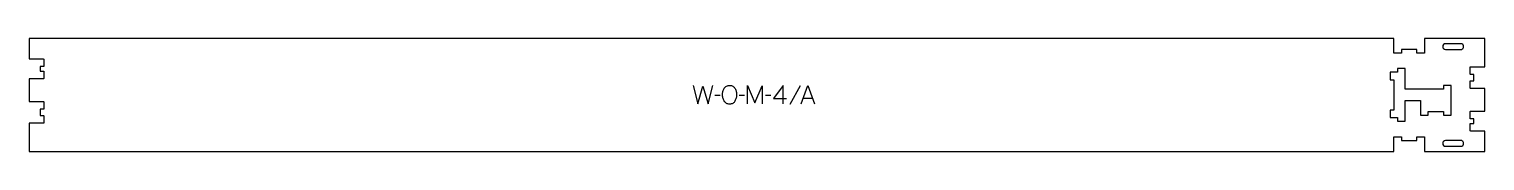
# Model space of a CAD drawing. Extents: x 0 to 2400, y 0 to 186.
import ezdxf

# ---------------------------------------------------------------- set-up
doc = ezdxf.new("R2010")
doc.units = 0
for name, color, linetype in [('1_ANYTOOL_1MMDEEP_LABELS_S', 2, 'CONTINUOUS'), ('3_ANYTOOL_CUTTHROUGH_INSID', 4, 'CONTINUOUS'), ('4_ANYTOOL_CUTTHROUGH_OUTSI', 5, 'CONTINUOUS')]:
    doc.layers.add(name, color=color, linetype=linetype)

msp = doc.modelspace()

# ---------------------------------------------------------------- linework, layer by layer
at = {"layer": '1_ANYTOOL_1MMDEEP_LABELS_S'}
for p, q in [((1270.924879, 107.728571), (1253.739164, 76.957143)), ((1138.924879, 92.085714), (1130.139164, 92)), ((1178.95345, 92.085714), (1170.167736, 92)), ((1222.45345, 92.085714), (1213.667736, 92)), ((1226.739164, 86.857143), (1248.510593, 86.857143)), ((1276.110593, 87.757143), (1291.024879, 87.757143))]:
    msp.add_line(p, q, dxfattribs=at)
for points in [[(1094.567736, 108.2), (1102.282021, 78.2), (1110.724879, 107.3), (1119.210593, 78.2), (1126.710593, 108.2)], [(1184.096307, 78.2), (1184.096307, 108.2), (1196.096307, 79.828571), (1208.096307, 108.071429), (1208.096307, 78.2)], [(1242.724879, 78.2), (1242.767736, 108.242857), (1226.739164, 86.857143)], [(1272.639164, 78.2), (1283.524879, 108.2), (1294.582021, 78.2)]]:
    msp.add_lwpolyline(points, dxfattribs=at)
msp.add_lwpolyline([(1154.996307, 108.542857, -0.064784), (1157.670262, 108.194936, -0.088904), (1160.096307, 107.064286, -0.05419), (1162.018872, 105.372156, -0.051179), (1163.546307, 103.314286, -0.041653), (1164.728507, 100.885513, -0.036749), (1165.517736, 98.3, -0.024892), (1165.975515, 95.680737, -0.030823), (1166.139164, 93.028571, -0.034269), (1165.962644, 90.456075, -0.031918), (1165.448093, 87.928571, -0.031725), (1164.559906, 85.319175, -0.026303), (1163.374879, 82.828571, -0.058719), (1161.851098, 80.666824, -0.077745), (1159.812379, 79.003571, -0.077243), (1157.32539, 78.024734, -0.055252), (1154.65345, 77.728571, -0.054051), (1151.899525, 78.02715, -0.077615), (1149.333807, 79.025, -0.078558), (1147.258734, 80.712073, -0.060481), (1145.717736, 82.914286, -0.02629), (1144.531075, 85.453505, -0.031299), (1143.644521, 88.110714, -0.031469), (1143.129483, 90.69753, -0.033416), (1142.95345, 93.328571, -0.032847), (1143.132128, 96.04552, -0.035049), (1143.676664, 98.7125, -0.03503), (1144.592638, 101.289539, -0.032231), (1145.846307, 103.721429, -0.062518), (1147.468196, 105.788523, -0.074052), (1149.580236, 107.3375, -0.072322), (1152.207089, 108.268391, -0.049083)], format="xyb", close=True, dxfattribs=at)
at = {"layer": '3_ANYTOOL_CUTTHROUGH_INSID'}
for points in [[(2334.75, 177, 0.414214), (2330, 172.25, 0.414214), (2334.75, 167.5), (2360.490349, 167.5, 0.12263), (2362.14544, 167.912125, 0.106401), (2363.459615, 169.019238, 0.09127), (2364.246664, 170.543392, 0.148392), (2364.246664, 173.956608, 0.09127), (2363.459615, 175.480762, 0.106401), (2362.14544, 176.587875, 0.12263), (2360.490349, 177)], [(2334.75, 8.5), (2360.490349, 8.5, 0.12263), (2362.14544, 8.912125, 0.106401), (2363.459615, 10.019238, 0.09127), (2364.246664, 11.543392, 0.148392), (2364.246664, 14.956608, 0.09127), (2363.459615, 16.480762, 0.106401), (2362.14544, 17.587875, 0.12263), (2360.490349, 18), (2334.75, 18, 0.414214), (2330, 13.25, 0.414214)]]:
    msp.add_lwpolyline(points, format="xyb", close=True, dxfattribs=at)
msp.add_lwpolyline([(2331.5, 65.588506), (2331.5, 59.588506), (2344, 59.588506), (2344, 108.088506), (2331.5, 108.088506), (2331.5, 102.088506), (2268, 102.088506), (2268, 136.044253), (2255.5, 136.044253), (2255.5, 130.044253), (2249.75, 130.044253), (2243.5, 130.044253), (2243.5, 117.544253), (2249.5, 117.544253), (2249.5, 68.044253), (2243.5, 68.044253), (2243.5, 55.544253), (2249.75, 55.544253), (2255.5, 55.544253), (2255.5, 49.544253), (2268, 49.544253), (2268, 83.588506), (2293.5, 83.588506), (2293.5, 59.588506), (2306, 59.588506), (2306, 65.588506)], close=True, dxfattribs=at)
at = {"layer": '4_ANYTOOL_CUTTHROUGH_OUTSI'}
msp.add_lwpolyline([(0, 0), (149.75, 0), (449.75, 0), (749.75, 0), (1649.75, 0), (1949.75, 0), (2249.5, 0), (2249.5, 23.75, -0.414214), (2249.75, 24), (2261.75, 24, -0.414214), (2262, 23.75), (2262, 18), (2287.5, 18), (2287.5, 23.75, -0.414214), (2287.75, 24), (2299.75, 24, -0.414214), (2300, 23.75), (2300, 0), (2399.5, 0), (2399.5, 33.5), (2375.75, 33.5, -0.414214), (2375.5, 33.75), (2375.5, 45.75, -0.414214), (2375.75, 46), (2381.5, 46), (2381.5, 53.589), (2375.75, 53.589, -0.414214), (2375.5, 53.839), (2375.5, 65.839, -0.414214), (2375.75, 66.089), (2399.5, 66.089), (2399.5, 103.5), (2375.75, 103.5, -0.414214), (2375.5, 103.75), (2375.5, 115.75, -0.414214), (2375.75, 116), (2381.5, 116), (2381.5, 126.5), (2375.75, 126.5, -0.414214), (2375.5, 126.75), (2375.5, 138.75, -0.414214), (2375.75, 139), (2399.5, 139), (2399.5, 185.5), (2300, 185.5), (2300, 161.75, -0.414214), (2299.75, 161.5), (2287.75, 161.5, -0.414214), (2287.5, 161.75), (2287.5, 167.5), (2262, 167.5), (2262, 161.75, -0.414214), (2261.75, 161.5), (2249.75, 161.5, -0.414214), (2249.5, 161.75), (2249.5, 185.5), (1949.75, 185.5), (1349.75, 185.5), (1049.75, 185.5), (449.75, 185.5), (149.75, 185.5), (0, 185.5), (0, 152), (23.75, 152, -0.414214), (24, 151.75), (24, 139.75, -0.414214), (23.75, 139.5), (18, 139.5), (18, 131.911), (23.75, 131.911, -0.414214), (24, 131.661), (24, 119.661, -0.414214), (23.75, 119.411), (0, 119.411), (0, 82), (23.75, 82, -0.414214), (24, 81.75), (24, 69.75, -0.414214), (23.75, 69.5), (18, 69.5), (18, 59), (23.75, 59, -0.414214), (24, 58.75), (24, 46.75, -0.414214), (23.75, 46.5), (0, 46.5)], format="xyb", close=True, dxfattribs=at)

doc.saveas('drawing.dxf')
